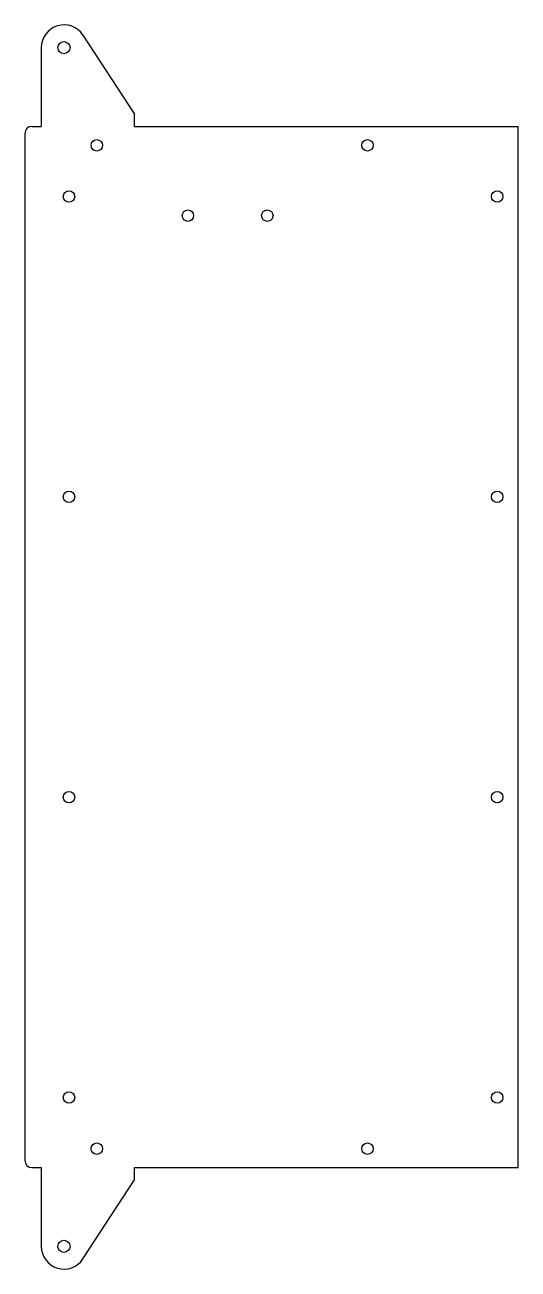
# Model space of a CAD drawing. Header units: millimetres. Extents: x -167 to 45, y -266 to 266.
import ezdxf

# ---------------------------------------------------------------- set-up
doc = ezdxf.new("R2010")
doc.units = ezdxf.units.MM

msp = doc.modelspace()

# ---------------------------------------------------------------- linework, layer by layer
at = {"color": 7, "linetype": 'Continuous', "lineweight": 25}
for p, q in [((-141.87, 261.84), (-119.75, 228.04)), ((-159.75, 256.5), (-159.75, 222.8)), ((-119.75, 222.8), (-119.75, 228.04)), ((-166.75, 219.8), (-166.75, -219.8)), ((-163.75, 222.8), (-159.75, 222.8)), ((-119.75, 222.8), (44.58, 222.8)), ((44.58, -222.8), (44.58, 222.8)), ((-163.75, -222.8), (-159.75, -222.8)), ((-159.75, -222.8), (-159.75, -256.5)), ((-119.75, -222.8), (44.58, -222.8)), ((-119.75, -228.04), (-119.75, -222.8)), ((-141.87, -261.84), (-119.75, -228.04))]:
    msp.add_line(p, q, dxfattribs=at)
for centre, radius in [((-150.01, 256.5), 2.6), ((-135.95, 214.7), 2.45), ((-20, 214.7), 2.45), ((-147.85, 192.8), 2.45), ((35.63, 192.8), 2.45), ((-96.88, 184.6), 2.45), ((-62.88, 184.6), 2.45), ((-147.85, 64.27), 2.45), ((35.63, 64.27), 2.45), ((-147.85, -64.27), 2.45), ((35.63, -64.27), 2.45), ((-147.85, -192.8), 2.45), ((35.63, -192.8), 2.45), ((-135.95, -214.7), 2.45), ((-20, -214.7), 2.45), ((-150.01, -256.5), 2.6)]:
    msp.add_circle(centre, radius, dxfattribs=at)
for centre, radius, start, end in [((-150.01, 256.5), 9.74, 33.2028, 180), ((-163.75, 219.8), 3, 90, 180), ((-163.75, -219.8), 3, 180, 270), ((-150.01, -256.5), 9.74, 180, 326.7972)]:
    msp.add_arc(centre, radius, start, end, dxfattribs=at)

doc.saveas('drawing.dxf')
